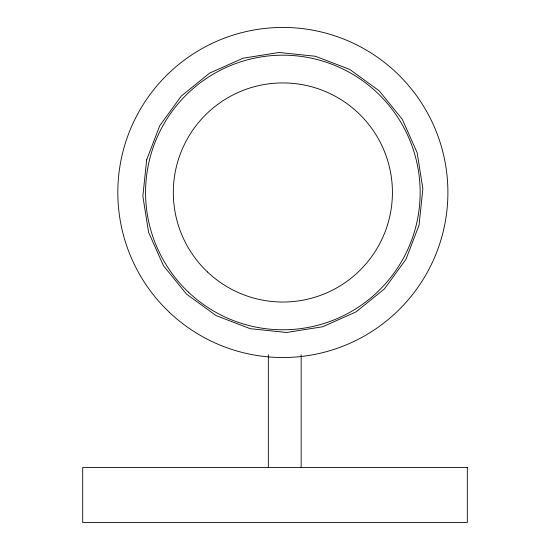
<?xml version="1.0" encoding="UTF-8"?>
<svg xmlns="http://www.w3.org/2000/svg" width="550" height="550" viewBox="0 0 550 550"><rect width="100%" height="100%" fill="white"/><g stroke="black" fill="none" stroke-linecap="round" stroke-linejoin="round"><path stroke-width="0.82" d="M301.153 354.729L301.153 467.486M268.345 354.729L268.345 467.486M146.664 159.844L142.856 196.206L148.589 232.313L163.474 265.705L186.498 294.113L216.088 315.59L250.222 328.68L286.584 332.489L322.699 326.748L356.091 311.864L384.491 288.846L405.976 259.256L419.059 225.122L422.868 188.76L417.134 152.646L402.249 119.254L379.232 90.846L349.642 69.369L315.501 56.286L279.139 52.477L243.031 58.211L209.639 73.095L181.232 96.113L159.754 125.703L146.664 159.844M467.301 467.486L82.699 467.486L82.699 522.5L467.301 522.5L467.301 467.486M169.304 312.242A165.041 165.041 0 0 0 443.355 230.945A165.041 165.041 0 0 0 235.923 34.258A165.041 165.041 0 0 0 169.304 312.242M188.396 292.112A137.294 137.294 0 0 0 416.377 224.476A137.294 137.294 0 0 0 243.815 60.857A137.294 137.294 0 0 0 188.396 292.112M207.488 271.975A109.553 109.553 0 0 0 389.4 218.013A109.553 109.553 0 0 0 251.708 87.45A109.553 109.553 0 0 0 207.488 271.975"/></g></svg>
